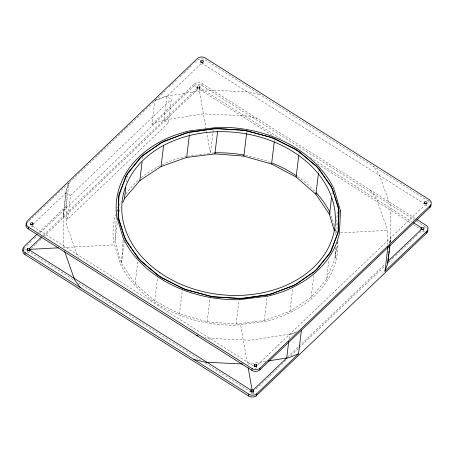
<?xml version="1.0" encoding="UTF-8"?>
<svg xmlns="http://www.w3.org/2000/svg" width="454" height="454" viewBox="0 0 454 454"><rect width="100%" height="100%" fill="white"/><g stroke="black" fill="none" stroke-linecap="round" stroke-linejoin="round"><path stroke-width="0.34" stroke-dasharray="2.27 1.7" d="M338.009 241.528L334.984 258.559L326.5 279.329L311.132 297.353L289.93 311.393L264.336 320.501L236.091 324.048L207.132 321.801L179.415 313.907L154.842 300.906L135.088 283.688L121.49 263.416L114.981 241.477L116.252 217.307M335.495 247.504L334.984 258.559L336.482 246.176M123.102 240.37L121.49 263.416L124.073 242.096M27.473 252.049L27.688 250.228M73.139 279.585L29.442 251.942L29.658 250.126M63.168 214.986L66.029 191.355L69.059 182.707L66.199 206.337L63.168 214.986L63.35 247.68M67.652 219.163L70.512 195.532L66.04 192.7L63.18 216.331L67.652 219.163L168.411 122.915L171.272 99.284L166.794 96.452L165.103 96.719L154.825 100.782L151.965 124.413L162.243 120.35L203.46 113.846L246.176 115.866L257.679 118.772M116.922 211.808L117.501 206.99M114.981 241.477L117.393 221.535M126.484 182.094L127.233 175.902M142.516 158.571L142.687 157.192M135.088 283.688L137.834 260.988M154.842 300.906L157.839 276.146M415.109 218.351L202.109 83.621A5.641 4.29 6.9 0 0 194.233 84.041L194.011 85.857L39.736 233.225M189.403 134.73L189.568 133.357M197.093 88.485L197.314 86.663M197.586 86.164L197.371 87.98A1.407 1.073 6.9 0 0 197.638 89.5L44.021 236.239M197.638 89.5L197.853 87.684A1.407 1.073 6.9 0 1 198.165 85.851A1.407 1.073 6.9 0 1 200.101 87.077L199.879 88.893M199.556 86.056L199.34 87.877A1.407 1.073 6.9 0 1 199.607 89.398L272.633 135.587M199.607 89.398L199.828 87.577L282.184 139.673M203.08 61.965L202.859 63.781L424.342 203.874M202.109 83.621L201.888 85.437L199.34 87.877A1.407 1.073 6.9 0 0 197.371 87.98L194.011 85.857A5.641 4.29 6.9 0 1 201.888 85.437L414.241 219.759M179.415 313.907L182.412 289.147M213.244 129.958L210.412 153.344L206.508 131.166M207.132 321.801L210.128 297.041M246.692 132.738L246.857 131.365M236.091 324.048L239.088 299.288M274.318 141.325L274.488 139.946M251.187 393.556L251.408 391.74M253.156 393.453L253.377 391.632M264.336 320.501L267.332 295.741M298.891 154.326L299.055 152.947M289.93 311.393L292.926 286.633M289.079 338.548L289.578 334.377L291.627 334.053L296.19 332.249M318.566 172.231L318.731 170.857M311.132 297.353L313.799 275.34M331.914 194.567L332.163 192.502M326.5 279.329L328.917 259.382M335.642 228.436L335.058 233.248L335.818 235.808M335.971 225.683L337.64 211.927M337.668 222.761L336.42 233.078L335.421 229.707M390.099 242.663L390.69 237.794M390.361 242.198L390.695 239.417L390.514 206.451L379.283 174.347L373.296 166.181M429.416 201.729A5.641 4.29 6.9 0 0 428.86 201.332L429.007 200.123M389.299 243.134L390.695 239.144M389.589 242.584L390.695 239.417M119.186 211.581L120.775 207.688M27.104 222.789L28.63 221.325M29.141 220.843L39.85 210.611M40.361 210.128L43.419 207.206M43.925 206.718L68.401 183.337M125.724 128.578L68.912 182.849L66.029 191.077L66.21 223.771L77.441 255.869L78.661 257.537M126.235 128.09L130.831 123.704M131.342 123.216L141.041 113.948M143.084 112.002L151.761 103.711M152.272 103.223L157.368 98.353M157.879 97.865L166.578 89.557M169.132 87.117L177.832 78.809M179.875 76.857L183.456 73.434M183.966 72.946L192.661 64.638M194.709 62.686L197.269 60.246A5.641 4.29 6.9 0 1 205.146 59.82L428.86 201.332M32.938 224.321L66.04 192.7M200.889 63.883L166.794 96.452L163.934 120.083L168.411 122.915M70.512 195.532L171.272 99.284M38.789 232.522L66.199 206.337M151.965 124.413L194.233 84.041M23.846 248.406L32.047 240.569M34.095 238.611L37.171 235.677M43.215 235.399L197.853 87.684A1.407 1.073 6.9 0 0 200.101 87.077M31.218 248.463L35.316 244.553M35.826 244.065L39.413 240.637M39.924 240.149L41.972 238.191M257.662 364.863L424.609 205.395M287.745 357.031L298.465 346.788M298.976 346.3L384.765 264.353M255.965 388.999L258.525 386.553M259.035 386.065L269.273 376.281M269.789 375.793L279.516 366.497M281.565 364.539L287.711 358.671M290.781 355.737L298.46 348.4M298.976 347.912L384.998 265.738M388.584 262.316L391.654 259.382M392.165 258.894L395.241 255.954M395.752 255.466L406.506 245.194M407.017 244.706L417.26 234.922M419.303 232.97L421.352 231.012A1.407 1.073 6.9 0 0 423.599 230.405M423.565 228.901L425.608 226.949A5.641 4.29 6.9 0 1 426.652 227.789M155.325 100.311L165.097 96.441L206.315 89.937L249.036 91.958L260.539 94.858M296.763 331.743L291.627 333.775L250.409 340.284L207.688 338.258L204.953 337.566M265.738 361.322L247.549 364.193L240.575 324.587M187.547 156.216L209.72 153.429M211.655 153.185L214.14 152.873M63.35 247.572L114.567 244.854M340.631 232.857L387.659 230.36L387.733 244.479M416.636 221.274L425.608 226.949M310.354 157.493L411.829 221.677M317.528 163.985L410.91 223.056M413.305 224.571L421.085 229.491M423.321 230.904L424.428 231.608M32.694 226.325L254.172 366.423M24.408 248.758L27.2 250.529M78.525 282.99L200.64 360.232M205.429 363.262L250.324 391.66M370.436 190.09L376.423 198.256L387.659 230.36M334.223 225.661L330.824 214.203A112.774 85.755 6.9 0 0 330.228 212.983M198.897 87.945L205.9 127.705M203.131 62.998A1.407 1.073 6.9 0 1 201.746 64.15A1.407 1.073 6.9 0 1 200.345 62.868M32.972 225.825A1.407 1.073 6.9 0 1 31.4 226.677A1.407 1.073 6.9 0 1 30.18 225.411M427.061 228.277A5.641 4.29 6.9 0 1 427.39 228.799M429.904 202.178A5.641 4.29 6.9 0 1 430.313 202.666M426.851 204.788A1.407 1.073 6.9 0 1 425.279 205.639A1.407 1.073 6.9 0 1 424.064 204.379M256.686 367.053A1.407 1.073 6.9 0 1 255.483 368.205A1.407 1.073 6.9 0 1 253.899 367.201M337.872 242.033A112.774 85.755 6.9 0 1 264.83 321.534L236.228 325.132A112.774 85.755 6.9 0 1 120.168 263.729L113.574 241.511A112.774 85.755 6.9 0 1 115.81 214.521M116.877 211.252A112.774 85.755 6.9 0 1 117.353 209.958M119.237 205.469A112.774 85.755 6.9 0 1 121.445 201.105M125.849 194.079A112.774 85.755 6.9 0 1 138.765 179.835M141.33 177.667A112.774 85.755 6.9 0 1 160.239 165.614M162.078 164.723A112.774 85.755 6.9 0 1 186.163 156.392M245.461 155.325A112.774 85.755 6.9 0 1 270.89 162.566M297.631 176.64A112.774 85.755 6.9 0 1 315.695 192.184M29.442 251.942A1.407 1.073 6.9 0 1 27.961 252.254A1.407 1.073 6.9 0 1 26.928 251.306M253.434 392.67A1.407 1.073 6.9 0 1 252.231 393.822A1.407 1.073 6.9 0 1 250.648 392.818"/><path stroke-width="0.68" d="M301.405 330.189L298.545 353.819L256.731 393.754L256.516 395.576L256.033 395.973A5.641 4.29 6.9 0 1 248.639 395.996L24.919 254.484L25.14 252.668A5.641 4.29 6.9 0 1 24.068 246.584L37.268 233.98M28.171 228.867L28.392 227.051A5.641 4.29 6.9 0 1 27.319 220.973L197.484 58.424A5.641 4.29 6.9 0 1 205.361 58.004L429.081 199.516A5.641 4.29 6.9 0 1 430.154 205.594L429.932 207.416L259.767 369.959A5.641 4.29 6.9 0 1 251.891 370.379L28.171 228.867A5.641 4.29 6.9 0 1 26.695 223.237M27.2 250.529L27.422 248.707M27.461 250.341A1.407 1.073 6.9 0 1 29.175 250.421L29.391 248.605L41.677 236.869M32.427 224.804L32.648 222.988M122.898 202.495L124.487 198.602L125.82 187.593M124.487 198.602L139.855 180.578L142.102 162.01M139.855 180.578L161.056 166.533L163.639 145.212M161.056 166.533L186.656 157.43L189.318 135.417M186.656 157.43L214.895 153.878L217.642 131.183M334.263 230.57L329.496 214.515L315.905 194.244L296.144 177.02L271.571 164.019L243.86 156.125L246.607 133.431M271.571 164.019L274.239 142.011M248.639 395.996L248.854 394.18L25.14 252.668M251.891 370.379L252.112 368.563L28.392 227.051M250.92 392.035L251.141 390.219L29.658 250.126M254.172 366.423L254.393 364.602M252.889 391.933L253.111 390.117L286.724 358.007L288.738 341.329M256.147 366.316L256.362 364.5M259.767 369.959L259.989 368.143L430.154 205.594M296.144 177.02L298.726 155.699M315.905 194.244L318.402 173.61M329.496 214.515L331.499 198.006M416.891 219.481L425.829 225.133A5.641 4.29 6.9 0 1 426.896 231.211L384.952 271.276L387.812 247.646M387.915 260.732L388.249 257.951M388.42 256.561L388.669 254.478M388.84 253.088L389.089 251M389.345 248.917L389.594 246.834M384.952 271.276L387.835 263.053L390.026 244.978M424.342 203.874L424.558 202.058M256.033 395.973L426.681 233.027L426.896 231.211M387.665 247.788L388.13 246.46M29.175 250.421L30.197 249.445M387.829 261.43L421.573 229.196A1.407 1.073 6.9 0 0 423.82 228.589A1.407 1.073 6.9 0 0 421.88 227.363A1.407 1.073 6.9 0 0 421.573 229.196M298.545 353.819L288.767 357.684L268.535 360.879M29.936 249.342L58.475 247.827M242.652 363.96L204.833 362.167L193.886 359.409M214.895 153.878L243.86 156.125M196.747 335.5L198.114 335.846M413.605 222.806L421.306 227.675L421.085 229.491A1.407 1.073 6.9 0 1 423.315 229.599M80.284 287.547L74.581 279.783L64.513 250.994M248.162 367.661L252.072 389.85M387.829 261.969L387.835 263.053M256.731 393.754A5.641 4.29 6.9 0 1 248.854 394.18M24.919 254.484A5.641 4.29 6.9 0 1 22.887 249.865M23.12 249.342A5.641 4.29 6.9 0 1 23.443 248.854M431.079 204.85A5.641 4.29 6.9 0 1 429.932 207.416M259.989 368.143A5.641 4.29 6.9 0 1 252.112 368.563M254.433 366.236A1.407 1.073 6.9 0 1 256.402 366.526M427.776 229.9A5.641 4.29 6.9 0 1 426.681 233.027M30.713 224.724A1.407 1.073 6.9 0 1 32.688 225.019M200.878 62.181A1.407 1.073 6.9 0 1 202.853 62.47M424.598 203.687A1.407 1.073 6.9 0 1 426.567 203.982M214.759 152.794A112.774 85.755 6.9 0 1 244.093 155.075M272.156 163.065A112.774 85.755 6.9 0 1 296.479 175.851M316.154 192.678A112.774 85.755 6.9 0 1 329.922 212.37M119.084 193.92L118.063 216.03L124.572 237.964L138.164 258.235L157.924 275.459L182.497 288.46L210.208 296.354L239.173 298.601L267.417 295.049L293.012 285.946L314.213 271.901L329.581 253.882L338.065 233.106L339.087 211.002L332.578 189.063L318.98 168.792L299.226 151.574L274.653 138.572L246.942 130.678L217.977 128.431L189.732 131.978L164.138 141.086L142.936 155.132L127.568 173.15L119.084 193.92M340.494 210.968L339.456 233.356A112.774 85.755 6.9 0 1 267.911 296.087L239.309 299.685A112.774 85.755 6.9 0 1 123.25 238.276L116.655 216.064A112.774 85.755 6.9 0 1 189.239 130.945L217.841 127.347A112.774 85.755 6.9 0 1 333.9 188.751L340.494 210.968M125.832 176.197L118.449 197.263L118.568 219.447L126.189 241.227L140.785 261.118L161.369 277.774L186.532 290.055L214.56 297.12L243.543 298.494L271.503 294.079L296.547 284.181L316.954 269.466L331.341 250.943L338.718 229.872L338.599 207.694L330.977 185.913L316.381 166.016L295.798 149.366L270.635 137.085L242.612 130.02L213.624 128.647L185.663 133.056L160.625 142.959L140.218 157.674L125.832 176.197M27.688 250.228A1.407 1.073 6.9 0 0 29.936 249.621A1.407 1.073 6.9 0 0 28 248.395A1.407 1.073 6.9 0 0 27.688 250.228M251.408 391.74A1.407 1.073 6.9 0 0 253.655 391.132A1.407 1.073 6.9 0 0 251.715 389.907A1.407 1.073 6.9 0 0 251.408 391.74M201.111 62.067A1.407 1.073 6.9 0 0 203.352 61.46A1.407 1.073 6.9 0 0 201.417 60.234A1.407 1.073 6.9 0 0 201.111 62.067M424.825 203.579A1.407 1.073 6.9 0 0 427.072 202.972A1.407 1.073 6.9 0 0 425.137 201.746A1.407 1.073 6.9 0 0 424.825 203.579M254.66 366.123A1.407 1.073 6.9 0 0 256.907 365.515A1.407 1.073 6.9 0 0 254.972 364.29A1.407 1.073 6.9 0 0 254.66 366.123M30.946 224.617A1.407 1.073 6.9 0 0 33.187 224.009A1.407 1.073 6.9 0 0 31.252 222.783A1.407 1.073 6.9 0 0 30.946 224.617M159.91 272.678A107.138 81.47 6.9 0 0 333.769 233.101A107.138 81.47 6.9 0 0 192.076 134.929A107.138 81.47 6.9 0 0 159.91 272.678"/></g></svg>
